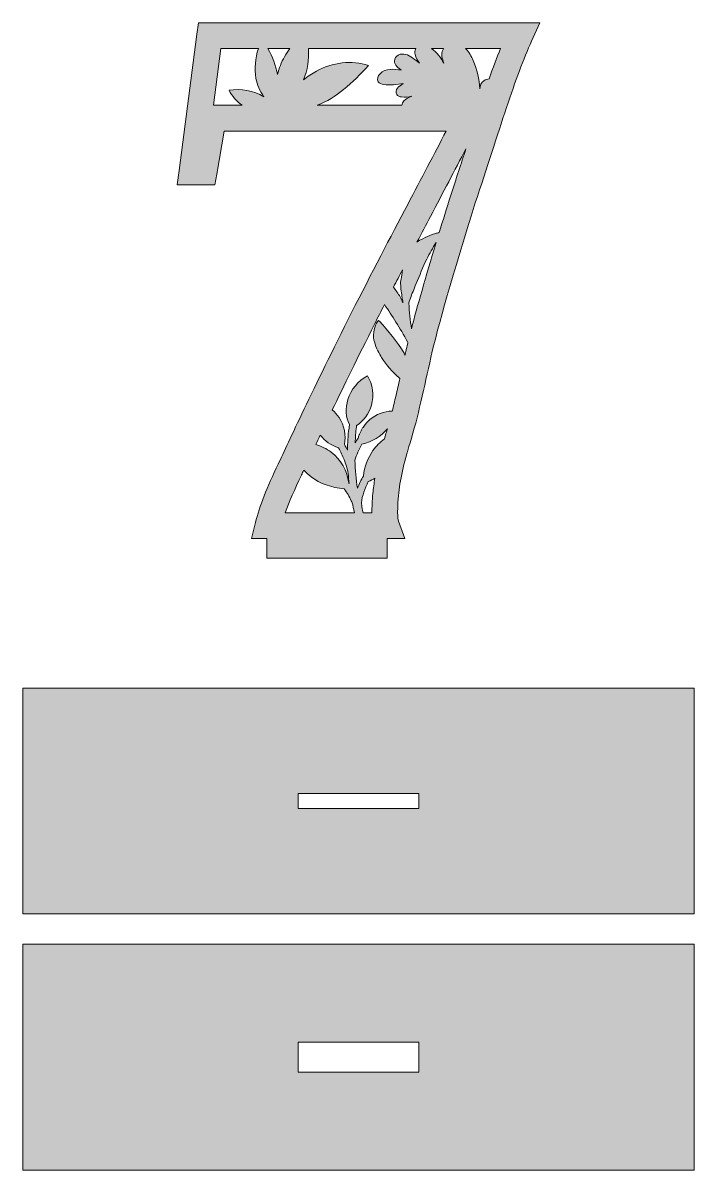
# Model space of a CAD drawing. Header units: inches. Extents: x 2.77 to 7.23, y -8.81 to -1.19.
import ezdxf

# ---------------------------------------------------------------- set-up
doc = ezdxf.new("R2010")
doc.units = ezdxf.units.IN
doc.header["$MEASUREMENT"] = 0
doc.layers.add('_U+2018_U+043B_U+043E_U+0439_1', color=7, linetype='Continuous')

# ---------------------------------------------------------------- blocks, each defined once
blk = doc.blocks.new('block 2')
at = {"layer": '_U+2018_U+043B_U+043E_U+0439_1', "true_color": 0xffffff}
h = blk.add_hatch(color=7, dxfattribs=at)
h.dxf.hatch_style = 2
edge = h.paths.add_edge_path()
edge.add_spline(control_points=[(6.0722, -1.1893), (6.0722, -1.1893), (4.0112, -1.1893), (4.0112, -1.1893), (4.0112, -1.1893), (3.9361, -1.1893), (3.9361, -1.1893), (3.9361, -1.1893), (3.9264, -1.2637), (3.9264, -1.2637), (3.9264, -1.2637), (3.8085, -2.1693), (3.8085, -2.1693), (3.8085, -2.1693), (3.7959, -2.2658), (3.7959, -2.2658), (3.7959, -2.2658), (3.8932, -2.2658), (3.8932, -2.2658), (3.8932, -2.2658), (3.9734, -2.2658), (3.9734, -2.2658), (3.9734, -2.2658), (4.0455, -2.2658), (4.0455, -2.2658), (4.0455, -2.2658), (4.0576, -2.1947), (4.0576, -2.1947), (4.0576, -2.1947), (4.1068, -1.9073), (4.1068, -1.9073), (4.1068, -1.9073), (5.5827, -1.9073), (5.5827, -1.9073), (5.5034, -2.0598), (5.4177, -2.2233), (5.3269, -2.3951), (5.2126, -2.6115), (5.087, -2.853), (4.9538, -3.113), (4.9538, -3.113), (4.9536, -3.1133), (4.9536, -3.1133), (4.9536, -3.1133), (4.9535, -3.1137), (4.9535, -3.1137), (4.8263, -3.368), (4.7205, -3.5835), (4.6391, -3.7542), (4.557, -3.9266), (4.5006, -4.0462), (4.4669, -4.1199), (4.3925, -4.272), (4.3414, -4.4027), (4.315, -4.5084), (4.315, -4.5084), (4.2885, -4.6145), (4.2885, -4.6145), (4.2885, -4.6145), (4.3898, -4.6145), (4.3898, -4.6145), (4.3898, -4.6145), (4.3898, -4.7456), (4.3898, -4.7456), (4.3898, -4.7456), (5.1898, -4.7456), (5.1898, -4.7456), (5.1898, -4.7456), (5.1898, -4.6145), (5.1898, -4.6145), (5.1898, -4.6145), (5.3076, -4.6145), (5.3076, -4.6145), (5.3076, -4.6145), (5.2658, -4.4999), (5.2658, -4.4999), (5.2645, -4.4964), (5.2538, -4.4621), (5.2659, -4.3293), (5.2747, -4.2319), (5.3005, -4.1141), (5.3426, -3.9791), (5.3682, -3.8958), (5.3925, -3.8042), (5.415, -3.7064), (5.4376, -3.6079), (5.4598, -3.5086), (5.4812, -3.411), (5.5276, -3.2066), (5.6269, -2.8616), (5.7763, -2.3856), (5.8527, -2.1502), (5.9224, -1.937), (5.9835, -1.752), (6.0421, -1.5747), (6.0982, -1.4259), (6.1502, -1.3097), (6.1502, -1.3097), (6.2041, -1.1893), (6.2041, -1.1893), (6.2041, -1.1893), (6.0722, -1.1893), (6.0722, -1.1893)], knot_values=[0, 0, 0, 0, 1, 1, 1, 2, 2, 2, 3, 3, 3, 4, 4, 4, 5, 5, 5, 6, 6, 6, 7, 7, 7, 8, 8, 8, 9, 9, 9, 10, 10, 10, 11, 11, 11, 12, 12, 12, 13, 13, 13, 14, 14, 14, 15, 15, 15, 16, 16, 16, 17, 17, 17, 18, 18, 18, 19, 19, 19, 20, 20, 20, 21, 21, 21, 22, 22, 22, 23, 23, 23, 24, 24, 24, 25, 25, 25, 26, 26, 26, 27, 27, 27, 28, 28, 28, 29, 29, 29, 30, 30, 30, 31, 31, 31, 32, 32, 32, 33, 33, 33, 34, 34, 34, 34], degree=3, periodic=1)
edge = h.paths.add_edge_path()
edge.add_spline(control_points=[(5.5662, -1.4568), (5.5491, -1.4186), (5.5205, -1.3844), (5.4849, -1.3602), (5.4849, -1.3602), (5.5645, -1.3602), (5.5645, -1.3602), (5.5626, -1.3632), (5.5609, -1.3663), (5.5596, -1.3696), (5.5481, -1.3971), (5.5563, -1.4286), (5.5662, -1.4568)], knot_values=[0, 0, 0, 0, 1, 1, 1, 2, 2, 2, 3, 3, 3, 4, 4, 4, 4], degree=3, periodic=1)
edge = h.paths.add_edge_path()
edge.add_spline(control_points=[(4.4616, -1.5326), (4.4482, -1.4725), (4.4303, -1.4114), (4.398, -1.3602), (4.398, -1.3602), (4.5435, -1.3602), (4.5435, -1.3602), (4.5177, -1.3942), (4.4963, -1.4315), (4.4807, -1.4712), (4.4729, -1.4912), (4.4666, -1.5117), (4.4616, -1.5326)], knot_values=[0, 0, 0, 0, 1, 1, 1, 2, 2, 2, 3, 3, 3, 4, 4, 4, 4], degree=3, periodic=1)
edge = h.paths.add_edge_path()
edge.add_spline(control_points=[(4.7262, -1.7364), (4.7898, -1.7125), (4.8481, -1.6753), (4.9009, -1.6323), (4.9603, -1.5839), (5.0134, -1.5283), (5.0662, -1.4728), (4.9535, -1.4338), (4.8253, -1.452), (4.7205, -1.5089), (4.6897, -1.5257), (4.6611, -1.5458), (4.6343, -1.5682), (4.6611, -1.5029), (4.6724, -1.4313), (4.6677, -1.3602), (4.6677, -1.3602), (5.3802, -1.3602), (5.3802, -1.3602), (5.3748, -1.372), (5.3734, -1.3861), (5.376, -1.399), (5.3804, -1.4204), (5.3932, -1.439), (5.4057, -1.4569), (5.3897, -1.4464), (5.3751, -1.4329), (5.3591, -1.4212), (5.3454, -1.4112), (5.3305, -1.4025), (5.3141, -1.3982), (5.2977, -1.3939), (5.2796, -1.3945), (5.2645, -1.4024), (5.2495, -1.4103), (5.2383, -1.4262), (5.2386, -1.4432), (5.2388, -1.4563), (5.2456, -1.4686), (5.2546, -1.4782), (5.2636, -1.4877), (5.2749, -1.4948), (5.286, -1.5018), (5.2602, -1.5003), (5.2352, -1.4956), (5.2103, -1.4976), (5.1854, -1.4996), (5.1605, -1.5088), (5.1429, -1.5265), (5.129, -1.5405), (5.1203, -1.5634), (5.1312, -1.5798), (5.139, -1.5916), (5.154, -1.596), (5.168, -1.5982), (5.2109, -1.6049), (5.2547, -1.5981), (5.2975, -1.5913), (5.2825, -1.6036), (5.2683, -1.6107), (5.2586, -1.6226), (5.2489, -1.6346), (5.245, -1.6528), (5.2538, -1.6654), (5.2608, -1.6753), (5.2733, -1.6793), (5.2853, -1.6812), (5.3082, -1.6849), (5.332, -1.6826), (5.3539, -1.675), (5.3344, -1.6834), (5.3158, -1.6925), (5.3021, -1.7075), (5.2948, -1.7155), (5.2896, -1.7258), (5.2871, -1.7364), (5.2871, -1.7364), (4.7262, -1.7364), (4.7262, -1.7364)], knot_values=[0, 0, 0, 0, 1, 1, 1, 2, 2, 2, 3, 3, 3, 4, 4, 4, 5, 5, 5, 6, 6, 6, 7, 7, 7, 8, 8, 8, 9, 9, 9, 10, 10, 10, 11, 11, 11, 12, 12, 12, 13, 13, 13, 14, 14, 14, 15, 15, 15, 16, 16, 16, 17, 17, 17, 18, 18, 18, 19, 19, 19, 20, 20, 20, 21, 21, 21, 22, 22, 22, 23, 23, 23, 24, 24, 24, 25, 25, 25, 26, 26, 26, 26], degree=3, periodic=1)
edge = h.paths.add_edge_path()
edge.add_spline(control_points=[(4.0372, -1.7364), (4.0372, -1.7364), (4.0862, -1.3602), (4.0862, -1.3602), (4.0862, -1.3602), (4.3346, -1.3602), (4.3346, -1.3602), (4.3145, -1.4242), (4.3065, -1.492), (4.3187, -1.5576), (4.3269, -1.6013), (4.3449, -1.6437), (4.3712, -1.6795), (4.3017, -1.6396), (4.2186, -1.6229), (4.1396, -1.6365), (4.1597, -1.6764), (4.19, -1.7108), (4.2265, -1.7364), (4.2265, -1.7364), (4.0372, -1.7364), (4.0372, -1.7364)], knot_values=[0, 0, 0, 0, 1, 1, 1, 2, 2, 2, 3, 3, 3, 4, 4, 4, 5, 5, 5, 6, 6, 6, 7, 7, 7, 7], degree=3, periodic=1)
edge = h.paths.add_edge_path()
edge.add_spline(control_points=[(5.3518, -3.2216), (5.3442, -3.1653), (5.3374, -3.1082), (5.3347, -3.0522), (5.3421, -3.0218), (5.3547, -2.9918), (5.3669, -2.9627), (5.3705, -2.9541), (5.3741, -2.9455), (5.3776, -2.9369), (5.3776, -2.9369), (5.3842, -2.9204), (5.3842, -2.9204), (5.4057, -2.867), (5.428, -2.8118), (5.4533, -2.7592), (5.4717, -2.7211), (5.4938, -2.6844), (5.5161, -2.6486), (5.4455, -2.8812), (5.3906, -3.0728), (5.3518, -3.2216)], knot_values=[0, 0, 0, 0, 1, 1, 1, 2, 2, 2, 3, 3, 3, 4, 4, 4, 5, 5, 5, 6, 6, 6, 7, 7, 7, 7], degree=3, periodic=1)
edge = h.paths.add_edge_path()
edge.add_spline(control_points=[(5.2911, -3.0174), (5.2922, -3.0235), (5.2935, -3.0296), (5.2948, -3.0346), (5.295, -3.0392), (5.2953, -3.0439), (5.2955, -3.0485), (5.2898, -3.0345), (5.2836, -3.0216), (5.2766, -3.0095), (5.2636, -2.9869), (5.2484, -2.9655), (5.2326, -2.9448), (5.2528, -2.9057), (5.2728, -2.867), (5.2926, -2.829), (5.2914, -2.8368), (5.2904, -2.8447), (5.2897, -2.8527), (5.2888, -2.8621), (5.2868, -2.8713), (5.2849, -2.8803), (5.2819, -2.8938), (5.2789, -2.9078), (5.2796, -2.9228), (5.2811, -2.9538), (5.2849, -2.9857), (5.2911, -3.0174)], knot_values=[0, 0, 0, 0, 1, 1, 1, 2, 2, 2, 3, 3, 3, 4, 4, 4, 5, 5, 5, 6, 6, 6, 7, 7, 7, 8, 8, 8, 9, 9, 9, 9], degree=3, periodic=1)
edge = h.paths.add_edge_path()
edge.add_spline(control_points=[(5.1061, -3.1905), (5.1285, -3.1468), (5.1506, -3.1037), (5.1726, -3.061), (5.2236, -3.133), (5.274, -3.2142), (5.3266, -3.3091), (5.327, -3.3117), (5.3273, -3.3146), (5.3277, -3.3172), (5.3229, -3.337), (5.3185, -3.3558), (5.3145, -3.3735), (5.3145, -3.3735), (5.3144, -3.3738), (5.3144, -3.3738), (5.3144, -3.3738), (5.3143, -3.3742), (5.3143, -3.3742), (5.3127, -3.3816), (5.311, -3.3891), (5.3094, -3.3965), (5.3071, -3.3923), (5.3049, -3.3881), (5.3026, -3.384), (5.2584, -3.3053), (5.1976, -3.2372), (5.1389, -3.1713), (5.1389, -3.1713), (5.1339, -3.1657), (5.1339, -3.1657), (5.1339, -3.1657), (5.1292, -3.1716), (5.1292, -3.1716), (5.1043, -3.2037), (5.0947, -3.249), (5.103, -3.296), (5.1038, -3.3003), (5.1047, -3.3046), (5.1057, -3.3089), (5.1159, -3.3507), (5.1376, -3.3876), (5.1538, -3.4126), (5.1869, -3.464), (5.2231, -3.5054), (5.2711, -3.5471), (5.2725, -3.5483), (5.2737, -3.5496), (5.275, -3.5508), (5.2662, -3.5899), (5.2574, -3.6291), (5.2485, -3.6681), (5.2406, -3.7022), (5.2326, -3.7355), (5.2243, -3.7679), (5.1699, -3.7689), (5.1159, -3.7889), (5.0748, -3.8245), (5.0573, -3.8396), (5.0424, -3.8576), (5.0302, -3.8772), (5.0278, -3.879), (5.0257, -3.8812), (5.0242, -3.884), (5.0211, -3.8903), (5.0182, -3.8967), (5.0152, -3.9031), (5.0126, -3.9089), (5.0099, -3.9147), (5.0071, -3.9205), (5.0071, -3.9205), (5.0066, -3.9214), (5.0066, -3.9214), (5.0066, -3.9214), (5.0063, -3.9224), (5.0063, -3.9224), (5.006, -3.9234), (5.0053, -3.9247), (5.0047, -3.9261), (5.0022, -3.9315), (4.9987, -3.9392), (4.9988, -3.9473), (4.9912, -3.958), (4.9841, -3.9689), (4.9777, -3.9801), (4.9793, -3.9432), (4.9821, -3.9071), (4.9862, -3.8721), (4.9865, -3.8697), (4.9869, -3.8672), (4.9872, -3.8647), (5.0344, -3.8325), (5.0703, -3.7839), (5.086, -3.729), (5.1047, -3.6637), (5.0948, -3.5908), (5.0594, -3.5329), (4.9978, -3.5665), (4.9501, -3.6249), (4.9294, -3.692), (4.9121, -3.7483), (4.914, -3.8101), (4.9412, -3.8564), (4.9397, -3.8652), (4.9383, -3.874), (4.9371, -3.8825), (4.9297, -3.9325), (4.9272, -3.982), (4.9267, -4.0278), (4.9207, -4.0156), (4.9141, -4.0031), (4.9068, -3.9901), (4.9182, -3.929), (4.9058, -3.8634), (4.8714, -3.8114), (4.8587, -3.7923), (4.8432, -3.7752), (4.8256, -3.7605), (4.9016, -3.6026), (4.9957, -3.4113), (5.1061, -3.1905)], knot_values=[0, 0, 0, 0, 1, 1, 1, 2, 2, 2, 3, 3, 3, 4, 4, 4, 5, 5, 5, 6, 6, 6, 7, 7, 7, 8, 8, 8, 9, 9, 9, 10, 10, 10, 11, 11, 11, 12, 12, 12, 13, 13, 13, 14, 14, 14, 15, 15, 15, 16, 16, 16, 17, 17, 17, 18, 18, 18, 19, 19, 19, 20, 20, 20, 21, 21, 21, 22, 22, 22, 23, 23, 23, 24, 24, 24, 25, 25, 25, 26, 26, 26, 27, 27, 27, 28, 28, 28, 29, 29, 29, 30, 30, 30, 31, 31, 31, 32, 32, 32, 33, 33, 33, 34, 34, 34, 35, 35, 35, 36, 36, 36, 37, 37, 37, 38, 38, 38, 39, 39, 39, 40, 40, 40, 40], degree=3, periodic=1)
edge = h.paths.add_edge_path()
edge.add_spline(control_points=[(5.0211, -4.3932), (5.0207, -4.3873), (5.0204, -4.3826), (5.0202, -4.3783), (5.0237, -4.3288), (5.0422, -4.2815), (5.0653, -4.2368), (5.0809, -4.2296), (5.0953, -4.2218), (5.1091, -4.2135), (5.1032, -4.2486), (5.0986, -4.2821), (5.0957, -4.3138), (5.0911, -4.3647), (5.0889, -4.4075), (5.0893, -4.4437), (5.0893, -4.4437), (5.0308, -4.4437), (5.0308, -4.4437), (5.0257, -4.425), (5.0218, -4.4058), (5.0211, -4.3932)], knot_values=[0, 0, 0, 0, 1, 1, 1, 2, 2, 2, 3, 3, 3, 4, 4, 4, 5, 5, 5, 6, 6, 6, 7, 7, 7, 7], degree=3, periodic=1)
edge = h.paths.add_edge_path()
edge.add_spline(control_points=[(5.096, -4.0303), (5.0608, -4.08), (5.0391, -4.139), (5.0328, -4.1996), (5.0175, -4.2255), (5.0034, -4.2522), (4.9927, -4.2797), (4.9838, -4.2212), (4.9784, -4.1596), (4.9767, -4.0958), (4.9865, -4.0586), (5.0024, -4.0224), (5.0229, -3.989), (5.0909, -3.9721), (5.1494, -3.9353), (5.1918, -3.8867), (5.1877, -3.9008), (5.1836, -3.9147), (5.1794, -3.9283), (5.1769, -3.9365), (5.1745, -3.9445), (5.1721, -3.9526), (5.143, -3.9745), (5.1171, -4.0006), (5.096, -4.0303)], knot_values=[0, 0, 0, 0, 1, 1, 1, 2, 2, 2, 3, 3, 3, 4, 4, 4, 5, 5, 5, 6, 6, 6, 7, 7, 7, 8, 8, 8, 8], degree=3, periodic=1)
edge = h.paths.add_edge_path()
edge.add_spline(control_points=[(4.7456, -3.9281), (4.7761, -3.9658), (4.8172, -3.9957), (4.868, -4.0133), (4.8814, -4.0381), (4.8945, -4.0644), (4.9047, -4.0908), (4.9152, -4.1163), (4.9249, -4.1495), (4.9314, -4.1819), (4.9331, -4.2048), (4.9354, -4.2275), (4.9382, -4.25), (4.9372, -4.2487), (4.9363, -4.2475), (4.9353, -4.2462), (4.9352, -4.246), (4.935, -4.2458), (4.9348, -4.2456), (4.9251, -4.1658), (4.8829, -4.0901), (4.8189, -4.0413), (4.7882, -4.0179), (4.7529, -4.0011), (4.7157, -3.9911), (4.7252, -3.9712), (4.7351, -3.9502), (4.7456, -3.9281)], knot_values=[0, 0, 0, 0, 1, 1, 1, 2, 2, 2, 3, 3, 3, 4, 4, 4, 5, 5, 5, 6, 6, 6, 7, 7, 7, 8, 8, 8, 9, 9, 9, 9], degree=3, periodic=1)
edge = h.paths.add_edge_path()
edge.add_spline(control_points=[(4.6208, -4.1941), (4.6208, -4.1941), (4.6213, -4.1931), (4.6213, -4.1931), (4.6213, -4.1931), (4.6218, -4.1921), (4.6218, -4.1921), (4.6263, -4.1823), (4.6312, -4.1716), (4.6365, -4.1601), (4.6512, -4.1764), (4.6673, -4.1914), (4.6848, -4.2047), (4.7452, -4.2509), (4.8208, -4.2768), (4.9055, -4.2845), (4.9236, -4.3098), (4.9388, -4.336), (4.9518, -4.3643), (4.954, -4.3689), (4.956, -4.3732), (4.9579, -4.3773), (4.962, -4.3958), (4.9675, -4.418), (4.9745, -4.4437), (4.9745, -4.4437), (4.5134, -4.4437), (4.5134, -4.4437), (4.5394, -4.3706), (4.5753, -4.2871), (4.6208, -4.1941)], knot_values=[0, 0, 0, 0, 1, 1, 1, 2, 2, 2, 3, 3, 3, 4, 4, 4, 5, 5, 5, 6, 6, 6, 7, 7, 7, 8, 8, 8, 9, 9, 9, 10, 10, 10, 10], degree=3, periodic=1)
edge = h.paths.add_edge_path()
edge.add_spline(control_points=[(5.6136, -2.3332), (5.6136, -2.3332), (5.6135, -2.3336), (5.6135, -2.3336), (5.6135, -2.3336), (5.6134, -2.334), (5.6134, -2.334), (5.586, -2.4211), (5.5604, -2.5039), (5.5364, -2.5823), (5.533, -2.583), (5.5295, -2.5837), (5.5273, -2.5841), (5.5237, -2.5847), (5.5207, -2.5853), (5.5192, -2.5857), (5.5192, -2.5857), (5.5192, -2.5857), (5.5192, -2.5857), (5.5091, -2.5887), (5.4989, -2.5921), (5.4889, -2.5958), (5.4683, -2.6033), (5.4479, -2.6124), (5.4284, -2.6227), (5.4255, -2.6242), (5.4224, -2.6258), (5.4193, -2.6274), (5.4092, -2.6326), (5.3984, -2.6383), (5.3886, -2.6448), (5.4191, -2.5867), (5.4489, -2.53), (5.478, -2.4749), (5.5612, -2.3175), (5.6402, -2.167), (5.7138, -2.0255), (5.6819, -2.1231), (5.6485, -2.2258), (5.6136, -2.3332)], knot_values=[0, 0, 0, 0, 1, 1, 1, 2, 2, 2, 3, 3, 3, 4, 4, 4, 5, 5, 5, 6, 6, 6, 7, 7, 7, 8, 8, 8, 9, 9, 9, 10, 10, 10, 11, 11, 11, 12, 12, 12, 13, 13, 13, 13], degree=3, periodic=1)
edge = h.paths.add_edge_path()
edge.add_spline(control_points=[(5.868, -1.5615), (5.8556, -1.5619), (5.8432, -1.5659), (5.8332, -1.5732), (5.8165, -1.5852), (5.8065, -1.6059), (5.8073, -1.6265), (5.8021, -1.5625), (5.7876, -1.4984), (5.762, -1.439), (5.75, -1.411), (5.7352, -1.3837), (5.7138, -1.3621), (5.7131, -1.3614), (5.7124, -1.3608), (5.7118, -1.3602), (5.7118, -1.3602), (5.9434, -1.3602), (5.9434, -1.3602), (5.9188, -1.4215), (5.8936, -1.4887), (5.868, -1.5615)], knot_values=[0, 0, 0, 0, 1, 1, 1, 2, 2, 2, 3, 3, 3, 4, 4, 4, 5, 5, 5, 6, 6, 6, 7, 7, 7, 7], degree=3, periodic=1)
h = blk.add_hatch(color=7, dxfattribs=at)
h.dxf.hatch_style = 2
h.paths.add_polyline_path([(2.7699, -5.6085), (2.7699, -7.1085), (7.2301, -7.1085), (7.2301, -5.6085)])
h.paths.add_polyline_path([(5.4, -6.4085), (4.6, -6.4085), (4.6, -6.3085), (5.4, -6.3085)])
h = blk.add_hatch(color=7, dxfattribs=at)
h.dxf.hatch_style = 2
h.paths.add_polyline_path([(2.7699, -7.3107), (2.7699, -8.8107), (7.2301, -8.8107), (7.2301, -7.3107)])
h.paths.add_polyline_path([(5.4, -8.1607), (4.6, -8.1607), (4.6, -7.9607), (5.4, -7.9607)])
at = {"layer": '_U+2018_U+043B_U+043E_U+0439_1', "lineweight": 0}
for points in [[(2.7699, -5.6085), (2.7699, -7.1085), (7.2301, -7.1085), (7.2301, -5.6085), (2.7699, -5.6085)], [(5.4, -6.4085), (4.6, -6.4085), (4.6, -6.3085), (5.4, -6.3085), (5.4, -6.4085)], [(2.7699, -7.3107), (2.7699, -8.8107), (7.2301, -8.8107), (7.2301, -7.3107), (2.7699, -7.3107)], [(5.4, -8.1607), (4.6, -8.1607), (4.6, -7.9607), (5.4, -7.9607), (5.4, -8.1607)]]:
    blk.add_lwpolyline(points, dxfattribs=at)
for points, knots in [([(6.0722, -1.1893), (6.0722, -1.1893), (4.0112, -1.1893), (4.0112, -1.1893), (4.0112, -1.1893), (3.9361, -1.1893), (3.9361, -1.1893), (3.9361, -1.1893), (3.9264, -1.2637), (3.9264, -1.2637), (3.9264, -1.2637), (3.8085, -2.1693), (3.8085, -2.1693), (3.8085, -2.1693), (3.7959, -2.2658), (3.7959, -2.2658), (3.7959, -2.2658), (3.8932, -2.2658), (3.8932, -2.2658), (3.8932, -2.2658), (3.9734, -2.2658), (3.9734, -2.2658), (3.9734, -2.2658), (4.0455, -2.2658), (4.0455, -2.2658), (4.0455, -2.2658), (4.0576, -2.1947), (4.0576, -2.1947), (4.0576, -2.1947), (4.1068, -1.9073), (4.1068, -1.9073), (4.1068, -1.9073), (5.5827, -1.9073), (5.5827, -1.9073), (5.5034, -2.0598), (5.4177, -2.2233), (5.3269, -2.3951), (5.2126, -2.6115), (5.087, -2.853), (4.9538, -3.113), (4.9538, -3.113), (4.9536, -3.1133), (4.9536, -3.1133), (4.9536, -3.1133), (4.9535, -3.1137), (4.9535, -3.1137), (4.8263, -3.368), (4.7205, -3.5835), (4.6391, -3.7542), (4.557, -3.9266), (4.5006, -4.0462), (4.4669, -4.1199), (4.3925, -4.272), (4.3414, -4.4027), (4.315, -4.5084), (4.315, -4.5084), (4.2885, -4.6145), (4.2885, -4.6145), (4.2885, -4.6145), (4.3898, -4.6145), (4.3898, -4.6145), (4.3898, -4.6145), (4.3898, -4.7456), (4.3898, -4.7456), (4.3898, -4.7456), (5.1898, -4.7456), (5.1898, -4.7456), (5.1898, -4.7456), (5.1898, -4.6145), (5.1898, -4.6145), (5.1898, -4.6145), (5.3076, -4.6145), (5.3076, -4.6145), (5.3076, -4.6145), (5.2658, -4.4999), (5.2658, -4.4999), (5.2645, -4.4964), (5.2538, -4.4621), (5.2659, -4.3293), (5.2747, -4.2319), (5.3005, -4.1141), (5.3426, -3.9791), (5.3682, -3.8958), (5.3925, -3.8042), (5.415, -3.7064), (5.4376, -3.6079), (5.4598, -3.5086), (5.4812, -3.411), (5.5276, -3.2066), (5.6269, -2.8616), (5.7763, -2.3856), (5.8527, -2.1502), (5.9224, -1.937), (5.9835, -1.752), (6.0421, -1.5747), (6.0982, -1.4259), (6.1502, -1.3097), (6.1502, -1.3097), (6.2041, -1.1893), (6.2041, -1.1893), (6.2041, -1.1893), (6.0722, -1.1893), (6.0722, -1.1893)], [0, 0, 0, 0, 1, 1, 1, 2, 2, 2, 3, 3, 3, 4, 4, 4, 5, 5, 5, 6, 6, 6, 7, 7, 7, 8, 8, 8, 9, 9, 9, 10, 10, 10, 11, 11, 11, 12, 12, 12, 13, 13, 13, 14, 14, 14, 15, 15, 15, 16, 16, 16, 17, 17, 17, 18, 18, 18, 19, 19, 19, 20, 20, 20, 21, 21, 21, 22, 22, 22, 23, 23, 23, 24, 24, 24, 25, 25, 25, 26, 26, 26, 27, 27, 27, 28, 28, 28, 29, 29, 29, 30, 30, 30, 31, 31, 31, 32, 32, 32, 33, 33, 33, 34, 34, 34, 34]), ([(4.0372, -1.7364), (4.0372, -1.7364), (4.0862, -1.3602), (4.0862, -1.3602), (4.0862, -1.3602), (4.3346, -1.3602), (4.3346, -1.3602), (4.3145, -1.4242), (4.3065, -1.492), (4.3187, -1.5576), (4.3269, -1.6013), (4.3449, -1.6437), (4.3712, -1.6795), (4.3017, -1.6396), (4.2186, -1.6229), (4.1396, -1.6365), (4.1597, -1.6764), (4.19, -1.7108), (4.2265, -1.7364), (4.2265, -1.7364), (4.0372, -1.7364), (4.0372, -1.7364)], [0, 0, 0, 0, 1, 1, 1, 2, 2, 2, 3, 3, 3, 4, 4, 4, 5, 5, 5, 6, 6, 6, 7, 7, 7, 7]), ([(4.4616, -1.5326), (4.4482, -1.4725), (4.4303, -1.4114), (4.398, -1.3602), (4.398, -1.3602), (4.5435, -1.3602), (4.5435, -1.3602), (4.5177, -1.3942), (4.4963, -1.4315), (4.4807, -1.4712), (4.4729, -1.4912), (4.4666, -1.5117), (4.4616, -1.5326)], [0, 0, 0, 0, 1, 1, 1, 2, 2, 2, 3, 3, 3, 4, 4, 4, 4]), ([(4.7262, -1.7364), (4.7898, -1.7125), (4.8481, -1.6753), (4.9009, -1.6323), (4.9603, -1.5839), (5.0134, -1.5283), (5.0662, -1.4728), (4.9535, -1.4338), (4.8253, -1.452), (4.7205, -1.5089), (4.6897, -1.5257), (4.6611, -1.5458), (4.6343, -1.5682), (4.6611, -1.5029), (4.6724, -1.4313), (4.6677, -1.3602), (4.6677, -1.3602), (5.3802, -1.3602), (5.3802, -1.3602), (5.3748, -1.372), (5.3734, -1.3861), (5.376, -1.399), (5.3804, -1.4204), (5.3932, -1.439), (5.4057, -1.4569), (5.3897, -1.4464), (5.3751, -1.4329), (5.3591, -1.4212), (5.3454, -1.4112), (5.3305, -1.4025), (5.3141, -1.3982), (5.2977, -1.3939), (5.2796, -1.3945), (5.2645, -1.4024), (5.2495, -1.4103), (5.2383, -1.4262), (5.2386, -1.4432), (5.2388, -1.4563), (5.2456, -1.4686), (5.2546, -1.4782), (5.2636, -1.4877), (5.2749, -1.4948), (5.286, -1.5018), (5.2602, -1.5003), (5.2352, -1.4956), (5.2103, -1.4976), (5.1854, -1.4996), (5.1605, -1.5088), (5.1429, -1.5265), (5.129, -1.5405), (5.1203, -1.5634), (5.1312, -1.5798), (5.139, -1.5916), (5.154, -1.596), (5.168, -1.5982), (5.2109, -1.6049), (5.2547, -1.5981), (5.2975, -1.5913), (5.2825, -1.6036), (5.2683, -1.6107), (5.2586, -1.6226), (5.2489, -1.6346), (5.245, -1.6528), (5.2538, -1.6654), (5.2608, -1.6753), (5.2733, -1.6793), (5.2853, -1.6812), (5.3082, -1.6849), (5.332, -1.6826), (5.3539, -1.675), (5.3344, -1.6834), (5.3158, -1.6925), (5.3021, -1.7075), (5.2948, -1.7155), (5.2896, -1.7258), (5.2871, -1.7364), (5.2871, -1.7364), (4.7262, -1.7364), (4.7262, -1.7364)], [0, 0, 0, 0, 1, 1, 1, 2, 2, 2, 3, 3, 3, 4, 4, 4, 5, 5, 5, 6, 6, 6, 7, 7, 7, 8, 8, 8, 9, 9, 9, 10, 10, 10, 11, 11, 11, 12, 12, 12, 13, 13, 13, 14, 14, 14, 15, 15, 15, 16, 16, 16, 17, 17, 17, 18, 18, 18, 19, 19, 19, 20, 20, 20, 21, 21, 21, 22, 22, 22, 23, 23, 23, 24, 24, 24, 25, 25, 25, 26, 26, 26, 26]), ([(5.5662, -1.4568), (5.5491, -1.4186), (5.5205, -1.3844), (5.4849, -1.3602), (5.4849, -1.3602), (5.5645, -1.3602), (5.5645, -1.3602), (5.5626, -1.3632), (5.5609, -1.3663), (5.5596, -1.3696), (5.5481, -1.3971), (5.5563, -1.4286), (5.5662, -1.4568)], [0, 0, 0, 0, 1, 1, 1, 2, 2, 2, 3, 3, 3, 4, 4, 4, 4]), ([(5.868, -1.5615), (5.8556, -1.5619), (5.8432, -1.5659), (5.8332, -1.5732), (5.8165, -1.5852), (5.8065, -1.6059), (5.8073, -1.6265), (5.8021, -1.5625), (5.7876, -1.4984), (5.762, -1.439), (5.75, -1.411), (5.7352, -1.3837), (5.7138, -1.3621), (5.7131, -1.3614), (5.7124, -1.3608), (5.7118, -1.3602), (5.7118, -1.3602), (5.9434, -1.3602), (5.9434, -1.3602), (5.9188, -1.4215), (5.8936, -1.4887), (5.868, -1.5615)], [0, 0, 0, 0, 1, 1, 1, 2, 2, 2, 3, 3, 3, 4, 4, 4, 5, 5, 5, 6, 6, 6, 7, 7, 7, 7]), ([(5.6136, -2.3332), (5.6136, -2.3332), (5.6135, -2.3336), (5.6135, -2.3336), (5.6135, -2.3336), (5.6134, -2.334), (5.6134, -2.334), (5.586, -2.4211), (5.5604, -2.5039), (5.5364, -2.5823), (5.533, -2.583), (5.5295, -2.5837), (5.5273, -2.5841), (5.5237, -2.5847), (5.5207, -2.5853), (5.5192, -2.5857), (5.5192, -2.5857), (5.5192, -2.5857), (5.5192, -2.5857), (5.5091, -2.5887), (5.4989, -2.5921), (5.4889, -2.5958), (5.4683, -2.6033), (5.4479, -2.6124), (5.4284, -2.6227), (5.4255, -2.6242), (5.4224, -2.6258), (5.4193, -2.6274), (5.4092, -2.6326), (5.3984, -2.6383), (5.3886, -2.6448), (5.4191, -2.5867), (5.4489, -2.53), (5.478, -2.4749), (5.5612, -2.3175), (5.6402, -2.167), (5.7138, -2.0255), (5.6819, -2.1231), (5.6485, -2.2258), (5.6136, -2.3332)], [0, 0, 0, 0, 1, 1, 1, 2, 2, 2, 3, 3, 3, 4, 4, 4, 5, 5, 5, 6, 6, 6, 7, 7, 7, 8, 8, 8, 9, 9, 9, 10, 10, 10, 11, 11, 11, 12, 12, 12, 13, 13, 13, 13]), ([(5.3518, -3.2216), (5.3442, -3.1653), (5.3374, -3.1082), (5.3347, -3.0522), (5.3421, -3.0218), (5.3547, -2.9918), (5.3669, -2.9627), (5.3705, -2.9541), (5.3741, -2.9455), (5.3776, -2.9369), (5.3776, -2.9369), (5.3842, -2.9204), (5.3842, -2.9204), (5.4057, -2.867), (5.428, -2.8118), (5.4533, -2.7592), (5.4717, -2.7211), (5.4938, -2.6844), (5.5161, -2.6486), (5.4455, -2.8812), (5.3906, -3.0728), (5.3518, -3.2216)], [0, 0, 0, 0, 1, 1, 1, 2, 2, 2, 3, 3, 3, 4, 4, 4, 5, 5, 5, 6, 6, 6, 7, 7, 7, 7]), ([(5.2911, -3.0174), (5.2922, -3.0235), (5.2935, -3.0296), (5.2948, -3.0346), (5.295, -3.0392), (5.2953, -3.0439), (5.2955, -3.0485), (5.2898, -3.0345), (5.2836, -3.0216), (5.2766, -3.0095), (5.2636, -2.9869), (5.2484, -2.9655), (5.2326, -2.9448), (5.2528, -2.9057), (5.2728, -2.867), (5.2926, -2.829), (5.2914, -2.8368), (5.2904, -2.8447), (5.2897, -2.8527), (5.2888, -2.8621), (5.2868, -2.8713), (5.2849, -2.8803), (5.2819, -2.8938), (5.2789, -2.9078), (5.2796, -2.9228), (5.2811, -2.9538), (5.2849, -2.9857), (5.2911, -3.0174)], [0, 0, 0, 0, 1, 1, 1, 2, 2, 2, 3, 3, 3, 4, 4, 4, 5, 5, 5, 6, 6, 6, 7, 7, 7, 8, 8, 8, 9, 9, 9, 9]), ([(5.1061, -3.1905), (5.1285, -3.1468), (5.1506, -3.1037), (5.1726, -3.061), (5.2236, -3.133), (5.274, -3.2142), (5.3266, -3.3091), (5.327, -3.3117), (5.3273, -3.3146), (5.3277, -3.3172), (5.3229, -3.337), (5.3185, -3.3558), (5.3145, -3.3735), (5.3145, -3.3735), (5.3144, -3.3738), (5.3144, -3.3738), (5.3144, -3.3738), (5.3143, -3.3742), (5.3143, -3.3742), (5.3127, -3.3816), (5.311, -3.3891), (5.3094, -3.3965), (5.3071, -3.3923), (5.3049, -3.3881), (5.3026, -3.384), (5.2584, -3.3053), (5.1976, -3.2372), (5.1389, -3.1713), (5.1389, -3.1713), (5.1339, -3.1657), (5.1339, -3.1657), (5.1339, -3.1657), (5.1292, -3.1716), (5.1292, -3.1716), (5.1043, -3.2037), (5.0947, -3.249), (5.103, -3.296), (5.1038, -3.3003), (5.1047, -3.3046), (5.1057, -3.3089), (5.1159, -3.3507), (5.1376, -3.3876), (5.1538, -3.4126), (5.1869, -3.464), (5.2231, -3.5054), (5.2711, -3.5471), (5.2725, -3.5483), (5.2737, -3.5496), (5.275, -3.5508), (5.2662, -3.5899), (5.2574, -3.6291), (5.2485, -3.6681), (5.2406, -3.7022), (5.2326, -3.7355), (5.2243, -3.7679), (5.1699, -3.7689), (5.1159, -3.7889), (5.0748, -3.8245), (5.0573, -3.8396), (5.0424, -3.8576), (5.0302, -3.8772), (5.0278, -3.879), (5.0257, -3.8812), (5.0242, -3.884), (5.0211, -3.8903), (5.0182, -3.8967), (5.0152, -3.9031), (5.0126, -3.9089), (5.0099, -3.9147), (5.0071, -3.9205), (5.0071, -3.9205), (5.0066, -3.9214), (5.0066, -3.9214), (5.0066, -3.9214), (5.0063, -3.9224), (5.0063, -3.9224), (5.006, -3.9234), (5.0053, -3.9247), (5.0047, -3.9261), (5.0022, -3.9315), (4.9987, -3.9392), (4.9988, -3.9473), (4.9912, -3.958), (4.9841, -3.9689), (4.9777, -3.9801), (4.9793, -3.9432), (4.9821, -3.9071), (4.9862, -3.8721), (4.9865, -3.8697), (4.9869, -3.8672), (4.9872, -3.8647), (5.0344, -3.8325), (5.0703, -3.7839), (5.086, -3.729), (5.1047, -3.6637), (5.0948, -3.5908), (5.0594, -3.5329), (4.9978, -3.5665), (4.9501, -3.6249), (4.9294, -3.692), (4.9121, -3.7483), (4.914, -3.8101), (4.9412, -3.8564), (4.9397, -3.8652), (4.9383, -3.874), (4.9371, -3.8825), (4.9297, -3.9325), (4.9272, -3.982), (4.9267, -4.0278), (4.9207, -4.0156), (4.9141, -4.0031), (4.9068, -3.9901), (4.9182, -3.929), (4.9058, -3.8634), (4.8714, -3.8114), (4.8587, -3.7923), (4.8432, -3.7752), (4.8256, -3.7605), (4.9016, -3.6026), (4.9957, -3.4113), (5.1061, -3.1905)], [0, 0, 0, 0, 1, 1, 1, 2, 2, 2, 3, 3, 3, 4, 4, 4, 5, 5, 5, 6, 6, 6, 7, 7, 7, 8, 8, 8, 9, 9, 9, 10, 10, 10, 11, 11, 11, 12, 12, 12, 13, 13, 13, 14, 14, 14, 15, 15, 15, 16, 16, 16, 17, 17, 17, 18, 18, 18, 19, 19, 19, 20, 20, 20, 21, 21, 21, 22, 22, 22, 23, 23, 23, 24, 24, 24, 25, 25, 25, 26, 26, 26, 27, 27, 27, 28, 28, 28, 29, 29, 29, 30, 30, 30, 31, 31, 31, 32, 32, 32, 33, 33, 33, 34, 34, 34, 35, 35, 35, 36, 36, 36, 37, 37, 37, 38, 38, 38, 39, 39, 39, 40, 40, 40, 40]), ([(5.096, -4.0303), (5.0608, -4.08), (5.0391, -4.139), (5.0328, -4.1996), (5.0175, -4.2255), (5.0034, -4.2522), (4.9927, -4.2797), (4.9838, -4.2212), (4.9784, -4.1596), (4.9767, -4.0958), (4.9865, -4.0586), (5.0024, -4.0224), (5.0229, -3.989), (5.0909, -3.9721), (5.1494, -3.9353), (5.1918, -3.8867), (5.1877, -3.9008), (5.1836, -3.9147), (5.1794, -3.9283), (5.1769, -3.9365), (5.1745, -3.9445), (5.1721, -3.9526), (5.143, -3.9745), (5.1171, -4.0006), (5.096, -4.0303)], [0, 0, 0, 0, 1, 1, 1, 2, 2, 2, 3, 3, 3, 4, 4, 4, 5, 5, 5, 6, 6, 6, 7, 7, 7, 8, 8, 8, 8]), ([(4.7456, -3.9281), (4.7761, -3.9658), (4.8172, -3.9957), (4.868, -4.0133), (4.8814, -4.0381), (4.8945, -4.0644), (4.9047, -4.0908), (4.9152, -4.1163), (4.9249, -4.1495), (4.9314, -4.1819), (4.9331, -4.2048), (4.9354, -4.2275), (4.9382, -4.25), (4.9372, -4.2487), (4.9363, -4.2475), (4.9353, -4.2462), (4.9352, -4.246), (4.935, -4.2458), (4.9348, -4.2456), (4.9251, -4.1658), (4.8829, -4.0901), (4.8189, -4.0413), (4.7882, -4.0179), (4.7529, -4.0011), (4.7157, -3.9911), (4.7252, -3.9712), (4.7351, -3.9502), (4.7456, -3.9281)], [0, 0, 0, 0, 1, 1, 1, 2, 2, 2, 3, 3, 3, 4, 4, 4, 5, 5, 5, 6, 6, 6, 7, 7, 7, 8, 8, 8, 9, 9, 9, 9]), ([(4.6208, -4.1941), (4.6208, -4.1941), (4.6213, -4.1931), (4.6213, -4.1931), (4.6213, -4.1931), (4.6218, -4.1921), (4.6218, -4.1921), (4.6263, -4.1823), (4.6312, -4.1716), (4.6365, -4.1601), (4.6512, -4.1764), (4.6673, -4.1914), (4.6848, -4.2047), (4.7452, -4.2509), (4.8208, -4.2768), (4.9055, -4.2845), (4.9236, -4.3098), (4.9388, -4.336), (4.9518, -4.3643), (4.954, -4.3689), (4.956, -4.3732), (4.9579, -4.3773), (4.962, -4.3958), (4.9675, -4.418), (4.9745, -4.4437), (4.9745, -4.4437), (4.5134, -4.4437), (4.5134, -4.4437), (4.5394, -4.3706), (4.5753, -4.2871), (4.6208, -4.1941)], [0, 0, 0, 0, 1, 1, 1, 2, 2, 2, 3, 3, 3, 4, 4, 4, 5, 5, 5, 6, 6, 6, 7, 7, 7, 8, 8, 8, 9, 9, 9, 10, 10, 10, 10]), ([(5.0211, -4.3932), (5.0207, -4.3873), (5.0204, -4.3826), (5.0202, -4.3783), (5.0237, -4.3288), (5.0422, -4.2815), (5.0653, -4.2368), (5.0809, -4.2296), (5.0953, -4.2218), (5.1091, -4.2135), (5.1032, -4.2486), (5.0986, -4.2821), (5.0957, -4.3138), (5.0911, -4.3647), (5.0889, -4.4075), (5.0893, -4.4437), (5.0893, -4.4437), (5.0308, -4.4437), (5.0308, -4.4437), (5.0257, -4.425), (5.0218, -4.4058), (5.0211, -4.3932)], [0, 0, 0, 0, 1, 1, 1, 2, 2, 2, 3, 3, 3, 4, 4, 4, 5, 5, 5, 6, 6, 6, 7, 7, 7, 7])]:
    blk.add_open_spline(points, degree=3, knots=knots, dxfattribs=at)

msp = doc.modelspace()

# ---------------------------------------------------------------- block references
at = {"layer": '_U+2018_U+043B_U+043E_U+0439_1'}
msp.add_blockref('block 2', (0, 0), dxfattribs=at)

doc.saveas('drawing.dxf')
